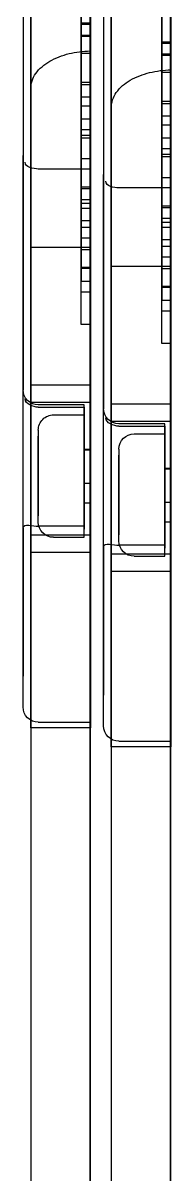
# Model space of a CAD drawing. Header units: millimetres. Extents: x -69706 to 52883, y -6882 to 68885.
# Drawn here: x 7033.7 to 7043.4, y 25037.2 to 25112.4 of the extents above; entities that cross this region are included whole.
import ezdxf

# ---------------------------------------------------------------- set-up
doc = ezdxf.new("R2010")
doc.units = ezdxf.units.MM
doc.layers.add('ac-SB', color=7, linetype='Continuous', lineweight=13)

# ---------------------------------------------------------------- blocks, each defined once
blk = doc.blocks.new('A$C15852BBE')
at = {"layer": 'ac-SB', "lineweight": -3}
for p, q in [((6135.932, 1968.938), (6135.932, 2217.073)), ((6135.932, 2217.073), (6135.932, 1969.011)), ((6141.199, 1967.699), (6141.199, 2215.834)), ((6141.199, 2215.834), (6141.199, 1967.772)), ((6139.81, 2069.569), (6139.81, 2213.075)), ((6145.077, 2068.33), (6145.077, 2211.836)), ((6139.81, 2098.626), (6139.81, 2195.725)), ((6145.077, 2097.387), (6145.077, 2194.486)), ((6135.91, 2137.863), (6135.91, 2140.363)), ((6135.91, 2140.363), (6139.81, 2140.363)), ((6135.91, 2140.007), (6135.91, 2137.507)), ((6139.31, 2140.007), (6135.91, 2140.007)), ((6139.81, 2140.363), (6139.81, 2137.863)), ((6135.91, 2139.693), (6135.91, 2096.16)), ((6135.91, 2103.872), (6135.91, 2139.338)), ((6139.81, 2098.626), (6139.81, 2139.693)), ((6141.177, 2136.624), (6141.177, 2139.124)), ((6141.177, 2139.124), (6145.077, 2139.124)), ((6145.077, 2139.124), (6145.077, 2136.624)), ((6140.31, 2139.007), (6140.31, 2137.007)), ((6140.31, 2138.472), (6140.31, 2102.995)), ((6141.177, 2138.769), (6141.177, 2136.269)), ((6144.577, 2138.769), (6141.177, 2138.769)), ((6141.177, 2138.454), (6141.177, 2094.921)), ((6145.077, 2097.387), (6145.077, 2138.454)), ((6135.91, 2127.764), (6135.91, 2137.863)), ((6139.81, 2137.863), (6139.81, 2127.764)), ((6141.177, 2102.633), (6141.177, 2138.099)), ((6145.577, 2137.769), (6145.577, 2135.769)), ((6135.91, 2137.507), (6135.91, 2124.397)), ((6140.31, 2127.313), (6140.31, 2137.007)), ((6145.577, 2137.233), (6145.577, 2101.756)), ((6141.177, 2126.526), (6141.177, 2136.624)), ((6141.177, 2136.269), (6141.177, 2123.158)), ((6145.077, 2136.624), (6145.077, 2126.526)), ((6145.577, 2126.074), (6145.577, 2135.769)), ((6135.91, 2120.885), (6135.91, 2128.929)), ((6135.91, 2128.929), (6139.81, 2128.929)), ((6139.81, 2128.929), (6139.81, 2120.885)), ((6135.91, 2128.259), (6135.91, 2127.764)), ((6136.31, 2127.929), (6136.31, 2120.465)), ((6138.31, 2127.929), (6136.31, 2127.929)), ((6139.81, 2127.764), (6139.81, 2128.259)), ((6139.81, 2127.764), (6135.91, 2127.764)), ((6136.31, 2126.612), (6136.31, 2127.393)), ((6136.31, 2127.2), (6136.31, 2119.279)), ((6136.31, 2127.2), (6139.31, 2127.2)), ((6136.31, 2126.614), (6136.31, 2127.199)), ((6140.31, 2127.313), (6140.31, 2118.279)), ((6141.177, 2119.647), (6141.177, 2127.69)), ((6141.177, 2127.69), (6145.077, 2127.69)), ((6141.177, 2127.02), (6141.177, 2126.526)), ((6145.077, 2127.69), (6145.077, 2119.647)), ((6145.077, 2126.526), (6145.077, 2127.02)), ((6136.31, 2126.614), (6136.31, 2124.396)), ((6136.31, 2119.929), (6136.31, 2126.613)), ((6139.31, 2126.929), (6139.31, 2121.331)), ((6139.31, 2120.929), (6139.31, 2126.527)), ((6145.077, 2126.526), (6141.177, 2126.526)), ((6141.577, 2126.69), (6141.577, 2119.226)), ((6143.577, 2126.69), (6141.577, 2126.69)), ((6135.91, 2125.679), (6135.91, 2122.414)), ((6136.31, 2125.679), (6135.91, 2125.679)), ((6136.31, 2122.414), (6136.31, 2125.679)), ((6141.577, 2125.373), (6141.577, 2126.154)), ((6141.577, 2125.962), (6144.577, 2125.962)), ((6141.577, 2125.961), (6141.577, 2118.04)), ((6141.577, 2125.375), (6141.577, 2125.96)), ((6144.577, 2125.69), (6144.577, 2120.092)), ((6145.577, 2126.074), (6145.577, 2117.04)), ((6135.91, 2124.397), (6135.91, 2125.445)), ((6136.31, 2125.445), (6136.31, 2124.395)), ((6141.577, 2125.375), (6141.577, 2123.158)), ((6141.577, 2118.69), (6141.577, 2125.374)), ((6144.577, 2119.69), (6144.577, 2125.288)), ((6136.31, 2124.396), (6135.91, 2124.396)), ((6141.177, 2124.44), (6141.177, 2121.175)), ((6141.577, 2124.44), (6141.177, 2124.44)), ((6141.177, 2123.158), (6141.177, 2124.206)), ((6141.577, 2121.175), (6141.577, 2124.44)), ((6141.577, 2124.206), (6141.577, 2123.156)), ((6141.577, 2123.158), (6141.177, 2123.158)), ((6135.91, 2122.414), (6135.91, 2122.179)), ((6135.91, 2122.236), (6136.31, 2122.236)), ((6135.91, 2122.235), (6135.91, 2029.134)), ((6136.31, 2122.179), (6135.91, 2122.179)), ((6136.31, 2122.179), (6136.31, 2122.414)), ((6136.31, 2122.236), (6136.31, 2120.019)), ((6141.177, 2121.175), (6141.177, 2120.94)), ((6141.177, 2120.997), (6141.577, 2120.997)), ((6141.177, 2120.996), (6141.177, 2027.895)), ((6141.577, 2120.94), (6141.577, 2121.175)), ((6141.577, 2120.997), (6141.577, 2118.78)), ((6135.91, 2119.599), (6135.91, 2120.885)), ((6136.31, 2120.465), (6136.31, 2120.019)), ((6139.81, 2120.885), (6139.81, 2119.599)), ((6141.577, 2120.94), (6141.177, 2120.94)), ((6135.91, 2119.104), (6135.91, 2119.599)), ((6136.31, 2119.432), (6136.31, 2120.019)), ((6138.31, 2119.929), (6136.31, 2119.929)), ((6139.81, 2119.599), (6139.81, 2119.104)), ((6141.177, 2118.36), (6141.177, 2119.647)), ((6145.077, 2119.647), (6145.077, 2118.36)), ((6135.91, 2032.502), (6135.91, 2119.104)), ((6139.81, 2119.104), (6135.91, 2119.104)), ((6139.31, 2119.432), (6136.31, 2119.432)), ((6136.31, 2119.279), (6139.31, 2119.279)), ((6139.81, 2119.104), (6139.81, 2032.502)), ((6141.577, 2119.226), (6141.577, 2118.78)), ((6141.577, 2118.193), (6141.577, 2118.78)), ((6135.91, 2061.702), (6135.91, 2117.994)), ((6135.91, 2117.994), (6139.81, 2117.994)), ((6135.91, 2117.994), (6135.91, 2108.994)), ((6139.81, 2117.994), (6139.81, 2061.702)), ((6139.81, 2108.994), (6139.81, 2117.994)), ((6140.31, 2032.05), (6140.31, 2118.319)), ((6141.177, 2117.865), (6141.177, 2118.36)), ((6143.577, 2118.69), (6141.577, 2118.69)), ((6144.577, 2118.193), (6141.577, 2118.193)), ((6141.577, 2118.04), (6144.577, 2118.04)), ((6145.077, 2118.36), (6145.077, 2117.865)), ((6141.177, 2031.263), (6141.177, 2117.865)), ((6145.077, 2117.865), (6141.177, 2117.865)), ((6145.077, 2117.865), (6145.077, 2031.263)), ((6141.177, 2060.463), (6141.177, 2116.755)), ((6141.177, 2116.755), (6145.077, 2116.755)), ((6141.177, 2116.755), (6141.177, 2107.755)), ((6145.077, 2116.755), (6145.077, 2060.463)), ((6145.077, 2107.755), (6145.077, 2116.755)), ((6145.577, 2030.811), (6145.577, 2117.08)), ((6135.91, 2114.021), (6135.91, 2105.137)), ((6135.91, 2114.021), (6136.51, 2114.021)), ((6136.51, 2114.021), (6136.51, 2105.137)), ((6141.177, 2112.783), (6141.777, 2112.783)), ((6141.177, 2112.782), (6141.177, 2103.898)), ((6141.777, 2112.782), (6141.777, 2103.898)), ((6135.91, 2111.916), (6135.91, 2109.153)), ((6135.91, 2111.916), (6136.51, 2111.916)), ((6136.51, 2111.916), (6136.51, 2109.153)), ((6136.51, 2111.195), (6135.91, 2111.195)), ((6135.91, 2111.195), (6135.91, 2109.153)), ((6136.51, 2109.153), (6136.51, 2111.195)), ((6141.177, 2110.678), (6141.777, 2110.678)), ((6141.177, 2110.677), (6141.177, 2107.914)), ((6141.777, 2110.677), (6141.777, 2107.914)), ((6135.91, 2107.243), (6135.91, 2110.378)), ((6135.91, 2110.378), (6136.51, 2110.378)), ((6135.91, 2110.378), (6135.91, 2106.423)), ((6135.91, 2108.397), (6135.91, 2110.31)), ((6135.91, 2110.31), (6136.51, 2110.31)), ((6135.91, 2110.31), (6135.91, 2103.201)), ((6136.51, 2107.243), (6136.51, 2110.378)), ((6136.51, 2110.378), (6136.51, 2106.423)), ((6136.51, 2108.392), (6136.51, 2110.31)), ((6136.51, 2110.31), (6136.51, 2103.201)), ((6141.777, 2109.956), (6141.177, 2109.956)), ((6141.177, 2109.956), (6141.177, 2107.914)), ((6141.777, 2107.914), (6141.777, 2109.956)), ((6135.91, 2109.153), (6136.51, 2109.153)), ((6135.91, 2083.288), (6135.91, 2108.999)), ((6135.91, 2108.994), (6139.81, 2108.994)), ((6139.81, 2052.702), (6139.81, 2108.994)), ((6141.177, 2106.004), (6141.177, 2109.14)), ((6141.177, 2109.14), (6141.777, 2109.14)), ((6141.177, 2109.14), (6141.177, 2105.185)), ((6141.177, 2107.158), (6141.177, 2109.071)), ((6141.177, 2109.071), (6141.777, 2109.071)), ((6141.177, 2109.071), (6141.177, 2101.962)), ((6141.777, 2106.004), (6141.777, 2109.14)), ((6141.777, 2109.14), (6141.777, 2105.185)), ((6141.777, 2107.153), (6141.777, 2109.071)), ((6141.777, 2109.071), (6141.777, 2101.962)), ((6135.91, 2106.14), (6135.91, 2108.397)), ((6135.91, 2108.397), (6136.51, 2108.397)), ((6136.51, 2106.125), (6136.51, 2108.392)), ((6135.91, 2105.873), (6135.91, 2107.67)), ((6136.51, 2107.67), (6135.91, 2107.67)), ((6136.51, 2105.873), (6136.51, 2107.67)), ((6141.177, 2107.914), (6141.777, 2107.914)), ((6141.177, 2082.049), (6141.177, 2107.76)), ((6141.177, 2107.755), (6145.077, 2107.755)), ((6145.077, 2051.463), (6145.077, 2107.755)), ((6136.51, 2107.244), (6135.91, 2107.244)), ((6141.177, 2104.901), (6141.177, 2107.158)), ((6141.177, 2107.158), (6141.777, 2107.158)), ((6141.777, 2104.886), (6141.777, 2107.153)), ((6136.51, 2106.423), (6135.91, 2106.423)), ((6135.91, 2098.207), (6135.91, 2106.131)), ((6135.91, 2106.119), (6136.51, 2106.119)), ((6135.91, 2106.118), (6136.51, 2106.118)), ((6136.51, 2098.207), (6136.51, 2106.131)), ((6141.177, 2104.635), (6141.177, 2106.431)), ((6141.777, 2106.431), (6141.177, 2106.431)), ((6141.777, 2106.005), (6141.177, 2106.005)), ((6141.777, 2104.635), (6141.777, 2106.431)), ((6135.91, 2105.873), (6136.51, 2105.873)), ((6136.51, 2105.137), (6135.91, 2105.137)), ((6135.91, 2105.056), (6135.91, 2101.776)), ((6135.91, 2105.055), (6136.51, 2105.055)), ((6136.51, 2105.056), (6136.51, 2101.776)), ((6141.777, 2105.185), (6141.177, 2105.185)), ((6141.177, 2096.968), (6141.177, 2104.892)), ((6141.177, 2104.88), (6141.777, 2104.88)), ((6141.177, 2104.879), (6141.777, 2104.879)), ((6141.177, 2104.635), (6141.777, 2104.635)), ((6141.777, 2096.968), (6141.777, 2104.893)), ((6135.91, 2100.594), (6135.91, 2103.877)), ((6135.91, 2103.777), (6135.91, 2103.872)), ((6135.91, 2103.872), (6139.31, 2103.872)), ((6135.91, 2100.138), (6135.91, 2103.777)), ((6136.51, 2100.594), (6136.51, 2103.877)), ((6141.777, 2103.898), (6141.177, 2103.898)), ((6141.177, 2103.817), (6141.177, 2100.537)), ((6141.177, 2103.816), (6141.777, 2103.816)), ((6141.777, 2103.817), (6141.777, 2100.537)), ((6135.91, 2103.201), (6135.91, 2101.288)), ((6135.91, 2103.201), (6136.51, 2103.201)), ((6136.51, 2103.201), (6136.51, 2101.283)), ((6140.31, 2101.746), (6140.31, 2102.995)), ((6141.177, 2099.355), (6141.177, 2102.639)), ((6141.177, 2102.538), (6141.177, 2102.633)), ((6141.177, 2102.633), (6144.577, 2102.633)), ((6141.177, 2098.899), (6141.177, 2102.538)), ((6141.777, 2099.355), (6141.777, 2102.639)), ((6135.91, 2101.288), (6135.91, 2101.852)), ((6136.51, 2101.825), (6135.91, 2101.825)), ((6135.91, 2101.685), (6135.91, 2096.329)), ((6135.91, 2101.685), (6136.51, 2101.685)), ((6135.91, 2099.772), (6135.91, 2101.685)), ((6136.51, 2101.283), (6136.51, 2101.868)), ((6136.51, 2101.685), (6136.51, 2096.329)), ((6136.51, 2099.767), (6136.51, 2101.685)), ((6140.31, 2100.006), (6140.31, 2101.746)), ((6141.177, 2101.962), (6141.177, 2100.049)), ((6141.177, 2101.962), (6141.777, 2101.962)), ((6141.777, 2101.962), (6141.777, 2100.044)), ((6145.577, 2100.507), (6145.577, 2101.756)), ((6136.51, 2101.288), (6135.91, 2101.288)), ((6136.51, 2100.595), (6135.91, 2100.595)), ((6135.91, 2071.545), (6135.91, 2100.138)), ((6140.31, 2090.545), (6140.31, 2100.006)), ((6141.177, 2100.049), (6141.177, 2100.613)), ((6141.777, 2100.586), (6141.177, 2100.586)), ((6141.177, 2100.447), (6141.177, 2095.09)), ((6141.177, 2100.447), (6141.777, 2100.447)), ((6141.177, 2098.533), (6141.177, 2100.447)), ((6141.777, 2100.049), (6141.177, 2100.049)), ((6141.777, 2100.044), (6141.777, 2100.629)), ((6141.777, 2100.447), (6141.777, 2095.09)), ((6141.777, 2098.528), (6141.777, 2100.447)), ((6145.577, 2098.767), (6145.577, 2100.507)), ((6135.91, 2099.772), (6136.51, 2099.772)), ((6135.91, 2099.204), (6135.91, 2099.772)), ((6135.91, 2095.154), (6135.91, 2099.195)), ((6135.91, 2099.182), (6136.51, 2099.182)), ((6136.51, 2099.195), (6136.51, 2099.767)), ((6136.51, 2095.154), (6136.51, 2099.195)), ((6141.777, 2099.356), (6141.177, 2099.356)), ((6141.177, 2070.306), (6141.177, 2098.899)), ((6141.177, 2098.533), (6141.777, 2098.533)), ((6141.177, 2097.965), (6141.177, 2098.533)), ((6141.777, 2097.957), (6141.777, 2098.528)), ((6145.577, 2089.306), (6145.577, 2098.767)), ((6135.91, 2098.375), (6135.91, 2096.074)), ((6135.91, 2098.374), (6136.51, 2098.374)), ((6136.51, 2098.207), (6135.91, 2098.207)), ((6135.91, 2094.416), (6135.91, 2097.965)), ((6136.51, 2098.375), (6136.51, 2096.074)), ((6136.51, 2094.416), (6136.51, 2097.965)), ((6141.177, 2093.915), (6141.177, 2097.957)), ((6141.177, 2097.943), (6141.777, 2097.943)), ((6141.777, 2093.915), (6141.777, 2097.957)), ((6141.177, 2097.136), (6141.177, 2094.835)), ((6141.177, 2097.136), (6141.777, 2097.136)), ((6141.777, 2096.968), (6141.177, 2096.968)), ((6141.777, 2097.136), (6141.777, 2094.835)), ((6135.91, 2096.329), (6136.51, 2096.329)), ((6135.91, 2096.329), (6135.91, 2094.416)), ((6136.51, 2096.329), (6136.51, 2094.416)), ((6141.177, 2093.177), (6141.177, 2096.726)), ((6141.777, 2093.177), (6141.777, 2096.726)), ((6135.91, 2096.16), (6135.91, 2090.282)), ((6135.91, 2096.074), (6135.91, 2092.33)), ((6136.51, 2096.074), (6136.51, 2092.33)), ((6135.91, 2090.595), (6135.91, 2095.22)), ((6135.91, 2095.214), (6136.51, 2095.214)), ((6135.91, 2095.141), (6136.51, 2095.141)), ((6136.51, 2090.595), (6136.51, 2095.22)), ((6141.177, 2095.09), (6141.777, 2095.09)), ((6141.177, 2095.09), (6141.177, 2093.177)), ((6141.177, 2094.921), (6141.177, 2089.043)), ((6141.177, 2094.835), (6141.177, 2091.092)), ((6141.777, 2095.09), (6141.777, 2093.177)), ((6141.777, 2094.835), (6141.777, 2091.092)), ((6136.51, 2094.416), (6135.91, 2094.416)), ((6135.91, 2094.353), (6135.91, 2092.335)), ((6135.91, 2094.353), (6136.51, 2094.353)), ((6135.91, 2090.417), (6135.91, 2093.966)), ((6136.51, 2094.353), (6136.51, 2092.335)), ((6136.51, 2090.417), (6136.51, 2093.966)), ((6141.177, 2089.356), (6141.177, 2093.981)), ((6141.177, 2093.975), (6141.777, 2093.975)), ((6141.777, 2089.356), (6141.777, 2093.981)), ((6141.177, 2093.902), (6141.777, 2093.902)), ((6141.777, 2093.177), (6141.177, 2093.177)), ((6141.177, 2093.114), (6141.177, 2091.096)), ((6141.177, 2093.114), (6141.777, 2093.114)), ((6141.777, 2093.114), (6141.777, 2091.096))]:
    blk.add_line(p, q, dxfattribs=at)
at = {"layer": 'ac-SB', "lineweight": -3, "extrusion": (0, 0, -1)}
for centre, major_axis, start_param, end_param in [((6139.31, 2139.007), (0.707, 0.707), -0.785398, 0.785398), ((6144.577, 2137.769), (0.707, 0.707), -0.785398, 0.785398), ((6138.31, 2126.929), (0.707, 0.707), -0.785398, 0.785398), ((6143.577, 2125.69), (0.707, 0.707), -0.785398, 0.785398), ((6138.31, 2120.929), (0.707, 0.707), 0.785398, 2.356194), ((6143.577, 2119.69), (-0.707, 0.707), 2.356194, 3.926991), ((6139.31, 2118.279), (0.707, 0.707), -0.785398, 0.785398), ((6144.577, 2117.04), (0.707, 0.707), -0.785398, 0.785398)]:
    blk.add_ellipse(centre, major_axis=major_axis, ratio=1, start_param=start_param, end_param=end_param, dxfattribs=at)
at = {"layer": 'ac-SB', "lineweight": -3}
for points in [[(6140.31, 2127.313), (6140.31, 2126.978), (6139.646, 2127.2), (6139.31, 2127.2)], [(6145.577, 2126.074), (6145.577, 2125.739), (6144.913, 2125.962), (6144.577, 2125.962)], [(6139.31, 2119.432), (6139.649, 2119.432), (6140.166, 2119.222), (6140.166, 2118.884)], [(6144.577, 2118.193), (6144.916, 2118.193), (6145.433, 2117.984), (6145.433, 2117.645)], [(6139.31, 2103.872), (6139.634, 2103.872), (6140.176, 2103.757), (6140.176, 2103.433)], [(6144.577, 2102.633), (6144.901, 2102.633), (6145.443, 2102.518), (6145.443, 2102.195)]]:
    blk.add_open_spline(points, degree=3, dxfattribs=at)
for points in [[(6139.81, 2098.626), (6139.81, 2098.28), (6139.526, 2097.523), (6138.557, 2096.75), (6137.303, 2096.28), (6136.381, 2096.167), (6135.914, 2096.159)], [(6145.077, 2097.387), (6145.077, 2097.041), (6144.793, 2096.284), (6143.824, 2095.512), (6142.57, 2095.041), (6141.648, 2094.928), (6141.181, 2094.92)]]:
    blk.add_open_spline(points, degree=3, knots=[0, 0, 0, 0, 0.20722, 0.449643, 0.720921, 1, 1, 1, 1], dxfattribs=at)

msp = doc.modelspace()

# ---------------------------------------------------------------- block references
at = {"layer": 'ac-SB', "rotation": 180}
msp.add_blockref('A$C15852BBE', (13179.315, 27205.514), dxfattribs=at)

doc.saveas('drawing.dxf')
